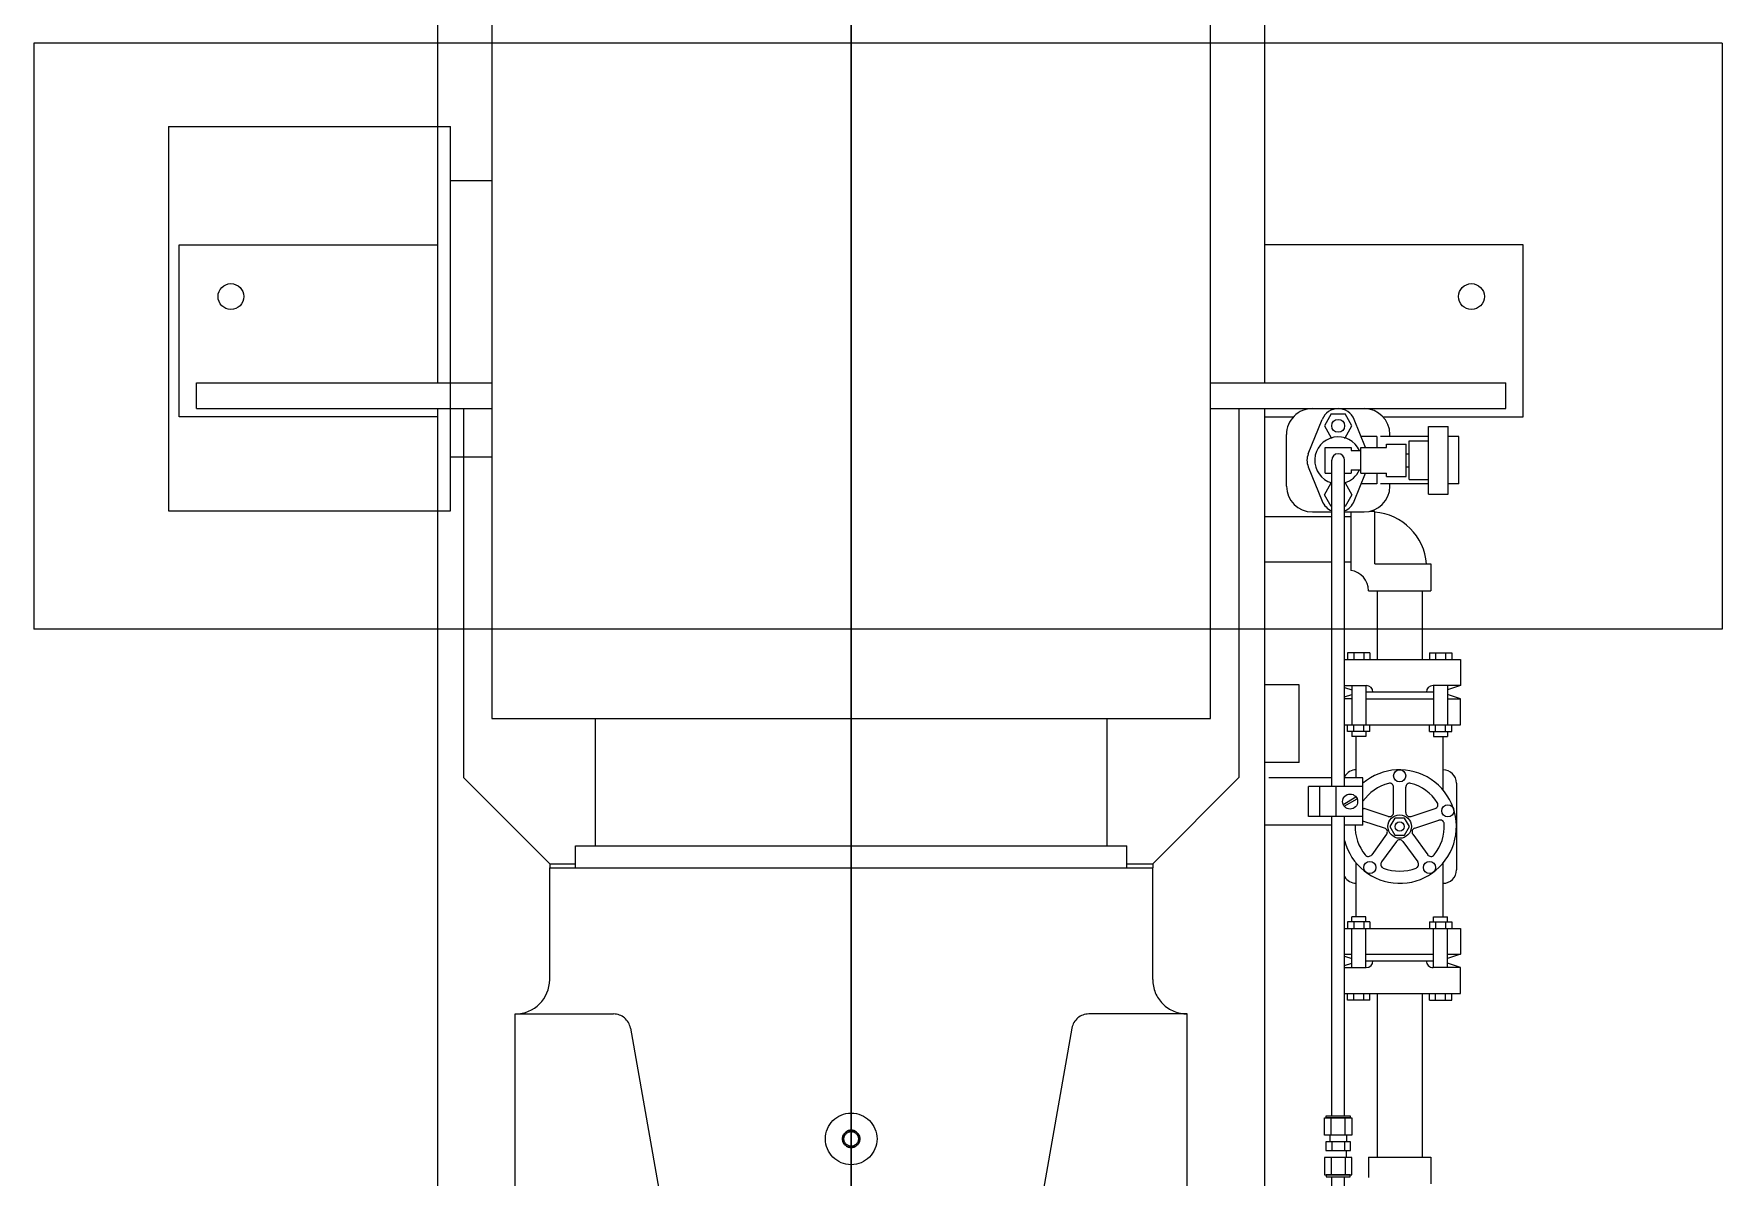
# Model space of a CAD drawing. Header units: inches. Extents: x -578 to 4567, y -980 to 6106.
# Drawn here: x 3013.5 to 3062.5, y 4288.59 to 4321.77 of the extents above; entities that cross this region are included whole.
import ezdxf

# ---------------------------------------------------------------- set-up
doc = ezdxf.new("R2010")
doc.units = ezdxf.units.IN
doc.header["$LTSCALE"] = 25.4
doc.header["$MEASUREMENT"] = 0
for name, pattern in [('CENTERLINE', [12.755904, 9.448818, -0.944882, 1.417323, -0.944882]), ('DASHED2', [0.375, 0.25, -0.125]), ('PHANTOM', [20.15748, 12.598425, -1.259843, 1.889764, -1.259843, 1.889764, -1.259843]), ('SOLID', [0])]:
    doc.linetypes.add(name, pattern=pattern)
doc.layers.get('0').update_dxf_attribs({"linetype": 'CONTINUOUS', "lineweight": 20})
for name, color, linetype in [('3-ON', 7, 'SOLID'), ('A-CONC', 106, 'CONTINUOUS'), ('CYAN', 4, 'PHANTOM'), ('HANSEN_STRAINER', 3, 'CONTINUOUS'), ('HANSEN_VALVES', 3, 'CONTINUOUS'), ('MTR', 1, 'CONTINUOUS'), ('OB', 3, 'CONTINUOUS')]:
    doc.layers.add(name, color=color, linetype=linetype)
doc.layers.add('A-REFRIG EQPM', color=40, linetype='CONTINUOUS', true_color=0xffbf00)
doc.layers.add('DASH', color=3, linetype='DASHED2', lineweight=30)
doc.layers.add('NOTES', color=241, linetype='CONTINUOUS', lineweight=30)

# ---------------------------------------------------------------- blocks, each defined once
blk = doc.blocks.new('A$Cc1381af3')
at = {"color": 0, "linetype": 'Continuous'}
for p, q in [((42.493, 52.224), (41.118, 52.224)), ((41.118, 52.224), (41.118, 51.911)), ((42.493, 52.224), (42.493, 51.911)), ((40.821, 51.349), (40.821, 51.911)), ((42.79, 51.911), (40.821, 51.911)), ((42.79, 51.349), (42.79, 51.911)), ((42.79, 51.349), (40.821, 51.349)), ((41.118, 51.349), (41.118, 49.95)), ((41.243, 50.786), (41.243, 51.349)), ((42.368, 50.786), (42.368, 51.349)), ((42.493, 51.349), (42.493, 49.95)), ((42.368, 50.786), (41.243, 50.786)), ((42.275, 50.693), (41.337, 50.693)), ((41.337, 50.13), (41.337, 50.693)), ((41.618, 50.693), (41.618, 50.786)), ((41.993, 50.693), (41.993, 50.786)), ((42.275, 50.13), (42.275, 50.693)), ((41.118, 50.224), (41.056, 50.224)), ((41.431, 50.13), (41.337, 50.13)), ((41.431, 49.38), (41.431, 50.13)), ((42.181, 49.38), (42.181, 50.13)), ((42.275, 50.13), (42.181, 50.13)), ((42.556, 50.224), (42.493, 50.224)), ((41.431, 49.516), (40.618, 49.187)), ((41.118, 49.849), (41.431, 49.849)), ((41.118, 49.849), (41.118, 49.39)), ((42.181, 49.849), (42.493, 49.849)), ((42.993, 49.187), (42.181, 49.516)), ((42.493, 49.849), (42.493, 49.39)), ((40.806, 49.121), (40.462, 48.922)), ((41.15, 48.922), (40.806, 49.121)), ((42.181, 49.38), (41.431, 49.38)), ((41.431, 49.099), (41.525, 49.099)), ((41.431, 48.349), (41.431, 49.099)), ((41.525, 49.099), (41.525, 49.38)), ((42.087, 49.099), (42.087, 49.38)), ((42.087, 49.099), (42.181, 49.099)), ((42.181, 48.912), (42.181, 49.099)), ((42.462, 48.922), (42.806, 49.121)), ((42.806, 49.121), (43.15, 48.922)), ((43.306, 48.912), (43.306, 49.474)), ((52.396, 49.443), (51.021, 49.443)), ((51.021, 49.443), (51.021, 48.911)), ((51.271, 49.443), (51.271, 47.863)), ((51.79, 48.866), (51.573, 49.241)), ((51.844, 48.898), (51.627, 49.273)), ((52.146, 49.443), (52.146, 47.863)), ((52.396, 49.443), (52.396, 48.911)), ((60.825, 48.38), (60.825, 49.068)), ((60.825, 49.068), (60.881, 49.068)), ((60.881, 48.327), (60.881, 49.121)), ((60.881, 49.121), (61.385, 49.121)), ((60.881, 49.068), (60.881, 48.38)), ((61.385, 49.121), (61.385, 48.327)), ((61.585, 49.085), (61.585, 48.363)), ((61.835, 49.085), (61.585, 49.085)), ((61.835, 48.363), (61.835, 49.085)), ((62.539, 49.121), (62.035, 49.121)), ((62.035, 49.121), (62.035, 48.327)), ((62.539, 48.327), (62.539, 49.121)), ((62.539, 49.068), (62.539, 48.38)), ((62.595, 49.068), (62.539, 49.068)), ((62.595, 48.38), (62.595, 49.068)), ((40.462, 48.525), (40.462, 48.922)), ((40.462, 48.525), (40.806, 48.327)), ((40.806, 48.327), (41.15, 48.525)), ((41.15, 48.901), (41.15, 48.922)), ((41.15, 48.525), (41.15, 48.547)), ((51.271, 48.911), (41.806, 48.911)), ((51.271, 48.536), (41.806, 48.536)), ((42.181, 48.349), (42.181, 48.537)), ((42.462, 48.901), (42.462, 48.922)), ((42.462, 48.525), (42.462, 48.547)), ((42.806, 48.327), (42.462, 48.525)), ((43.15, 48.525), (42.806, 48.327)), ((43.15, 48.922), (43.15, 48.912)), ((43.306, 47.974), (43.306, 48.537)), ((51.021, 48.536), (51.021, 46.711)), ((52.146, 48.661), (51.271, 48.661)), ((60.825, 48.911), (52.146, 48.911)), ((60.825, 48.536), (52.146, 48.536)), ((52.396, 48.536), (52.396, 46.591)), ((61.385, 48.922), (60.881, 48.922)), ((61.385, 48.525), (60.881, 48.525)), ((61.385, 48.97), (61.585, 48.97)), ((61.585, 48.904), (61.835, 48.904)), ((61.585, 48.544), (61.835, 48.544)), ((62.035, 48.97), (61.835, 48.97)), ((62.035, 48.922), (62.539, 48.922)), ((62.035, 48.525), (62.539, 48.525)), ((70.194, 48.911), (62.595, 48.911)), ((70.194, 48.536), (62.595, 48.536)), ((41.618, 47.856), (40.618, 48.26)), ((42.181, 48.349), (41.431, 48.349)), ((42.181, 48.349), (41.993, 48.349)), ((41.993, 47.856), (42.993, 48.26)), ((52.146, 48.191), (51.271, 48.191)), ((60.881, 48.38), (60.825, 48.38)), ((61.385, 48.327), (60.881, 48.327)), ((61.385, 48.478), (61.585, 48.478)), ((61.585, 48.363), (61.835, 48.363)), ((62.035, 48.327), (62.539, 48.327)), ((62.539, 48.38), (62.595, 48.38)), ((52.146, 47.863), (51.271, 47.863)), ((42.556, 47.224), (41.056, 47.224))]:
    blk.add_line(p, q, dxfattribs=at)
at = {"color": 0}
for p, q in [((47.395, 51.372), (47.395, 52.018)), ((47.395, 52.018), (47.589, 52.018)), ((49.672, 52.018), (49.478, 52.018)), ((49.672, 51.372), (49.672, 52.018)), ((55.194, 51.372), (55.194, 52.018)), ((55.194, 52.018), (55.388, 52.018)), ((57.47, 52.018), (57.277, 52.018)), ((57.47, 51.372), (57.47, 52.018)), ((47.395, 51.84), (47.589, 51.84)), ((47.395, 51.55), (47.589, 51.55)), ((48.34, 51.898), (49.478, 51.898)), ((48.34, 51.492), (49.478, 51.492)), ((49.672, 51.84), (49.478, 51.84)), ((49.672, 51.55), (49.478, 51.55)), ((49.672, 51.898), (49.817, 51.898)), ((49.672, 51.492), (49.817, 51.492)), ((49.817, 51.492), (49.817, 51.898)), ((52.14, 50.839), (51.913, 51.537)), ((52.476, 50.948), (52.249, 51.646)), ((55.194, 51.898), (55.049, 51.898)), ((55.049, 51.492), (55.049, 51.898)), ((55.194, 51.492), (55.049, 51.492)), ((55.194, 51.84), (55.388, 51.84)), ((55.194, 51.55), (55.388, 51.55)), ((57.47, 51.84), (57.277, 51.84)), ((57.47, 51.55), (57.277, 51.55)), ((47.395, 51.372), (47.589, 51.372)), ((49.672, 51.372), (49.478, 51.372)), ((52.657, 50.889), (53.251, 51.321)), ((52.864, 50.603), (53.458, 51.035)), ((55.194, 51.372), (55.388, 51.372)), ((57.47, 51.372), (57.277, 51.372)), ((52.028, 50.685), (51.294, 50.685)), ((52.028, 50.332), (51.294, 50.332)), ((52.14, 50.178), (51.913, 49.48)), ((52.476, 50.069), (52.272, 49.443)), ((52.657, 50.128), (53.251, 49.696)), ((52.864, 50.413), (53.458, 49.982)), ((47.395, 49.644), (47.589, 49.644)), ((47.395, 49.644), (47.395, 48.999)), ((48.34, 49.525), (49.478, 49.525)), ((49.672, 49.644), (49.478, 49.644)), ((49.672, 49.644), (49.672, 48.999)), ((49.672, 49.525), (49.817, 49.525)), ((49.817, 49.525), (49.817, 49.118)), ((55.194, 49.525), (55.049, 49.525)), ((55.049, 49.525), (55.049, 49.118)), ((55.194, 49.644), (55.194, 48.999)), ((55.194, 49.644), (55.388, 49.644)), ((57.47, 49.644), (57.277, 49.644)), ((57.47, 49.644), (57.47, 48.999)), ((47.395, 49.467), (47.589, 49.467)), ((47.395, 49.176), (47.589, 49.176)), ((48.34, 49.118), (49.478, 49.118)), ((49.672, 49.467), (49.478, 49.467)), ((49.672, 49.176), (49.478, 49.176)), ((49.672, 49.118), (49.817, 49.118)), ((55.194, 49.118), (55.049, 49.118)), ((55.194, 49.467), (55.388, 49.467)), ((55.194, 49.176), (55.388, 49.176)), ((57.47, 49.467), (57.277, 49.467)), ((57.47, 49.176), (57.277, 49.176)), ((47.395, 48.999), (47.589, 48.999)), ((49.672, 48.999), (49.478, 48.999)), ((55.194, 48.999), (55.388, 48.999)), ((57.47, 48.999), (57.277, 48.999))]:
    blk.add_line(p, q, dxfattribs=at)
at = {"color": 0, "linetype": 'Continuous', "ltscale": 3}
for p, q in [((44.814, 51.415), (45.589, 51.415)), ((44.814, 49.783), (44.814, 51.415)), ((45.589, 49.602), (45.589, 51.415)), ((62.027, 51.415), (62.802, 51.415)), ((62.027, 49.602), (62.027, 51.415)), ((43.287, 49.783), (43.287, 49.639)), ((44.814, 49.783), (43.287, 49.783)), ((62.027, 49.602), (62.62, 49.602)), ((43.306, 49.091), (45.001, 49.091))]:
    blk.add_line(p, q, dxfattribs=at)
at = {"color": 0}
for centre, radius in [((51.979, 51.907), 0.176), ((53.623, 51.373), 0.176), ((50.963, 50.508), 0.176), ((52.433, 50.508), 0.133), ((53.623, 49.644), 0.176)]:
    blk.add_circle(centre, radius, dxfattribs=at)
at = {"color": 0, "linetype": 'Continuous'}
for centre, radius in [((51.709, 49.07), 0.219), ((40.806, 48.724), 0.188)]:
    blk.add_circle(centre, radius, dxfattribs=at)
at = {"color": 0}
for centre, radius, start, end in [((52.433, 50.508), 1.647, 284.1534, 220.3206), ((52.433, 50.508), 1.294, 122.4775, 165.5246), ((51.801, 51.501), 0.118, 18, 122.4775), ((52.361, 51.682), 0.118, 93.5225, 198), ((52.433, 50.508), 1.294, 50.4775, 93.5225), ((53.182, 51.416), 0.118, 306, 50.4775), ((53.527, 50.94), 0.118, 21.5225, 126), ((52.433, 50.508), 1.294, 338.4754, 21.5225), ((51.294, 50.802), 0.118, 165.5246, 270), ((52.028, 50.802), 0.118, 270, 18), ((52.588, 50.984), 0.118, 198, 306), ((52.933, 50.508), 0.118, 126, 234), ((51.294, 50.214), 0.118, 90, 194.4754), ((52.433, 50.508), 1.294, 194.4754, 235.4403), ((52.028, 50.214), 0.118, 342, 90), ((52.588, 50.033), 0.118, 54, 162), ((53.527, 50.077), 0.118, 234, 338.4754), ((52.433, 50.508), 1.294, 268.3669, 309.5225), ((53.182, 49.601), 0.118, 309.5225, 54), ((51.801, 49.516), 0.118, 321.4739, 342)]:
    blk.add_arc(centre, radius, start, end, dxfattribs=at)
at = {"color": 0, "linetype": 'Continuous', "ltscale": 3}
for centre, radius, start, end in [((44.935, 49.663), 1.631, 94.2423, 175.7577), ((45.586, 49.012), 0.59, 89.6465, 172.3454)]:
    blk.add_arc(centre, radius, start, end, dxfattribs=at)
at = {"color": 0, "linetype": 'Continuous'}
for centre, radius, start, end in [((41.056, 49.474), 0.75, 89.9993, 179.9993), ((42.556, 49.474), 0.75, 359.9993, 89.9993), ((40.806, 48.724), 0.5, 112.0246, 179.9974), ((41.806, 48.724), 0.68, 114.4433, 343.994), ((41.806, 48.724), 0.68, 16.0208, 65.5567), ((42.806, 48.724), 0.5, 22.0361, 67.9754), ((40.806, 48.724), 0.5, 179.9974, 247.9767), ((41.806, 48.724), 0.188, 90, 270), ((42.806, 48.724), 0.5, 292.0233, 337.9875), ((41.056, 47.974), 0.75, 180.0007, 270.0007), ((41.806, 48.319), 0.5, 247.975, 292.0237), ((42.556, 47.974), 0.75, 269.9993, 359.9993)]:
    blk.add_arc(centre, radius, start, end, dxfattribs=at)
at = {"layer": '3-ON', "color": 0}
for p, q in [((45.589, 51.166), (47.589, 51.166)), ((57.277, 51.166), (62.027, 51.166)), ((45.589, 49.851), (47.589, 49.851)), ((57.277, 49.851), (62.027, 49.851)), ((43.434, 48.911), (43.434, 49.091)), ((44.749, 48.911), (44.749, 49.091)), ((43.434, 46.591), (43.434, 48.536)), ((44.749, 46.591), (44.749, 48.536))]:
    blk.add_line(p, q, dxfattribs=at)
at = {"layer": 'CYAN', "color": 0}
for p, q in [((65.12, 44.341), (57.87, 44.341)), ((57.87, 44.341), (57.87, 41.488)), ((57.995, 44.341), (57.995, 44.341)), ((53.63, 25.841), (53.63, 43.341)), ((56.87, 43.341), (53.63, 43.341)), ((58.283, 40.996), (64.533, 39.894)), ((58.283, 28.185), (64.533, 29.287)), ((57.87, 24.841), (57.87, 27.693)), ((56.87, 25.841), (53.63, 25.841)), ((65.12, 24.841), (57.87, 24.841))]:
    blk.add_line(p, q, dxfattribs=at)
for radius in [0.75, 0.211]:
    blk.add_circle((61.495, 34.591), radius, dxfattribs=at)
for centre, radius, start, end in [((56.87, 44.341), 1, 270, 0), ((58.37, 41.488), 0.5, 180, 260), ((58.37, 27.693), 0.5, 100, 180), ((56.87, 24.841), 1, 0, 90)]:
    blk.add_arc(centre, radius, start, end, dxfattribs=at)
at = {"layer": 'DASH', "color": 0}
blk.add_circle((61.495, 34.591), 0.25, dxfattribs=at)
at = {"layer": 'HANSEN_STRAINER', "color": 0}
for p, q in [((47.589, 48.911), (47.589, 52.276)), ((47.589, 52.276), (48.34, 52.276)), ((48.34, 52.276), (48.466, 51.898)), ((48.34, 52.276), (48.34, 51.477)), ((48.727, 52.276), (48.602, 51.898)), ((49.478, 52.276), (48.727, 52.276)), ((48.727, 51.898), (48.727, 52.276)), ((49.478, 48.911), (49.478, 52.276)), ((51.174, 52.155), (53.692, 52.155)), ((55.388, 52.276), (56.138, 52.276)), ((55.388, 48.911), (55.388, 52.276)), ((56.138, 52.276), (56.264, 51.898)), ((56.138, 51.898), (56.138, 52.276)), ((56.526, 52.276), (56.4, 51.898)), ((57.277, 52.276), (56.526, 52.276)), ((56.526, 52.276), (56.526, 51.477)), ((57.277, 48.911), (57.277, 52.276)), ((48.534, 51.492), (48.534, 49.525)), ((48.727, 49.525), (48.727, 51.492)), ((51.372, 51.768), (49.817, 51.768)), ((55.049, 51.768), (53.494, 51.768)), ((56.526, 51.898), (55.388, 51.898)), ((56.526, 51.492), (55.388, 51.492)), ((56.138, 49.525), (56.138, 51.492)), ((56.332, 49.525), (56.332, 51.492)), ((48.34, 48.911), (48.34, 49.54)), ((56.526, 49.525), (55.388, 49.525)), ((56.526, 48.911), (56.526, 49.54)), ((48.397, 48.911), (48.466, 49.118)), ((48.67, 48.911), (48.602, 49.118)), ((48.727, 49.118), (48.727, 48.911)), ((51.021, 49.249), (49.817, 49.249)), ((55.049, 49.249), (53.494, 49.249)), ((56.526, 49.118), (55.388, 49.118)), ((56.138, 48.911), (56.138, 49.118)), ((56.195, 48.911), (56.264, 49.118)), ((56.469, 48.911), (56.4, 49.118))]:
    blk.add_line(p, q, dxfattribs=at)
for centre, radius, start, end in [((51.174, 51.768), 0.388, 90, 180), ((53.692, 51.768), 0.388, 0, 90), ((48.534, 51.477), 0.194, 180, 270), ((56.332, 51.477), 0.194, 270, 0), ((48.534, 49.54), 0.194, 90, 180), ((56.332, 49.54), 0.194, 0, 90), ((51.174, 49.249), 0.388, 180, 240.5738), ((53.692, 49.249), 0.388, 299.4262, 0)]:
    blk.add_arc(centre, radius, start, end, dxfattribs=at)
at = {"layer": 'HANSEN_VALVES', "color": 0}
blk.add_lwpolyline([(52.433, 50.225), (52.678, 50.367), (52.678, 50.65), (52.433, 50.792), (52.188, 50.65), (52.188, 50.367), (52.433, 50.225)], dxfattribs=at)
blk.add_circle((52.433, 50.508), 0.34, dxfattribs=at)
at = {"layer": 'MTR', "color": 0}
for p, q in [((49.297, 45.023), (24.697, 45.023)), ((49.297, 24.158), (49.297, 45.023)), ((52.988, 26.591), (52.988, 42.591)), ((53.63, 42.591), (52.988, 42.591)), ((52.988, 42.015), (49.297, 42.015)), ((49.297, 27.166), (52.988, 27.166)), ((24.197, 24.158), (49.297, 24.158))]:
    blk.add_line(p, q, dxfattribs=at)
at = {"layer": 'MTR', "color": 0, "linetype": 'SOLID'}
blk.add_line((53.63, 26.591), (52.988, 26.591), dxfattribs=at)
at = {"layer": 'MTR', "color": 0, "linetype": 'PHANTOM', "ltscale": 0.2}
for p, q in [((33.688, 22.966), (33.688, 24.158)), ((41.701, 22.966), (41.701, 24.158)), ((32.119, 14.778), (32.119, 22.966)), ((43.269, 22.966), (32.119, 22.966)), ((43.269, 14.778), (43.269, 22.966)), ((32.119, 14.778), (43.269, 14.778))]:
    blk.add_line(p, q, dxfattribs=at)
at = {"layer": 'NOTES', "color": 0, "linetype": 'CENTERLINE'}
blk.add_line((117.123, 34.591), (0.812, 34.591), dxfattribs=at)
at = {"layer": 'OB', "color": 0}
for p, q in [((35.556, 54.091), (35.556, 46.591)), ((40.546, 54.091), (35.556, 54.091)), ((40.546, 50.024), (40.546, 54.091)), ((39.556, 45.023), (39.556, 53.591)), ((40.306, 53.591), (39.556, 53.591)), ((40.306, 45.023), (40.306, 53.591)), ((50.571, 47.591), (48.321, 47.591)), ((48.321, 47.591), (48.321, 46.591)), ((50.571, 47.591), (50.571, 46.591)), ((40.546, 46.591), (40.546, 47.424)), ((39.556, 46.591), (10.589, 46.591)), ((69.97, 46.591), (40.306, 46.591)), ((40.306, 45.841), (51.01, 45.841)), ((53.51, 43.341), (51.01, 45.841)), ((53.51, 42.591), (53.51, 43.341)), ((53.51, 43.341), (53.63, 43.341)), ((53.51, 25.841), (53.51, 26.591)), ((53.51, 25.841), (51.01, 23.341)), ((53.51, 25.841), (53.63, 25.841)), ((39.556, 15.591), (39.556, 24.158)), ((40.306, 15.591), (40.306, 24.158)), ((40.306, 23.341), (51.01, 23.341)), ((39.556, 22.591), (10.589, 22.591)), ((35.556, 15.091), (35.556, 22.591)), ((69.97, 22.591), (40.306, 22.591)), ((40.546, 22.591), (40.546, 15.091)), ((40.306, 15.591), (39.556, 15.591)), ((40.546, 15.091), (35.556, 15.091))]:
    blk.add_line(p, q, dxfattribs=at)
for centre in [(37.056, 52.591), (37.056, 16.591)]:
    blk.add_circle(centre, 0.375, dxfattribs=at)

msp = doc.modelspace()

# ---------------------------------------------------------------- linework, layer by layer
at = {"layer": 'A-CONC'}
for p, q in [((3013.5, 4321.5), (3013.5, 4304.5)), ((3062.5, 4321.5), (3013.5, 4321.5)), ((3062.5, 4321.5), (3062.5, 4304.5)), ((3062.5, 4304.5), (3013.5, 4304.5))]:
    msp.add_line(p, q, dxfattribs=at)

# ---------------------------------------------------------------- block references
at = {"layer": 'A-REFRIG EQPM', "rotation": 270}
msp.add_blockref('A$Cc1381af3', (3002.630759, 4351.20104), dxfattribs=at)

doc.saveas('drawing.dxf')
